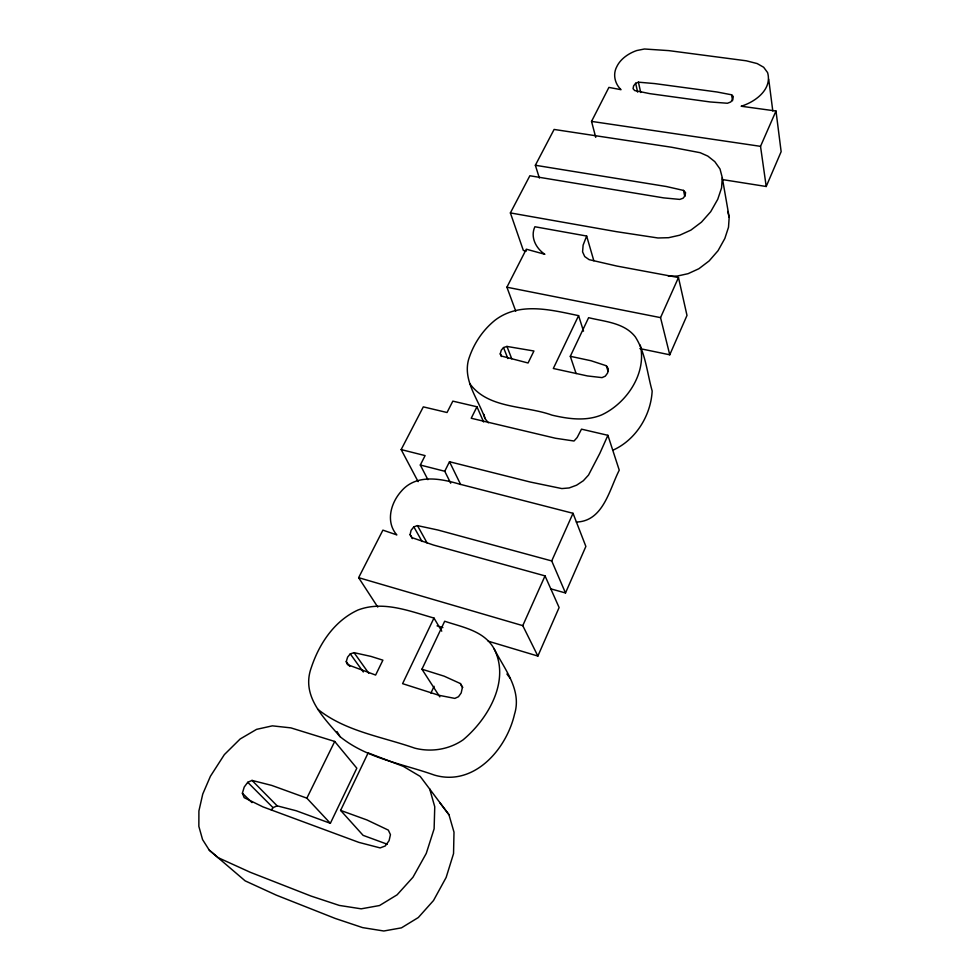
<?xml version="1.0" encoding="UTF-8"?>
<svg xmlns="http://www.w3.org/2000/svg" width="980" height="980" viewBox="0 0 980 980"><rect width="100%" height="100%" fill="white"/><g stroke="black" fill="none" stroke-linecap="round" stroke-linejoin="round"><path stroke-width="1.47" d="M539.355 178.017L535.35 165.265L554.104 129.446L671.471 147.221L700.173 152.696L707.83 156.102L714.812 161.651L720.018 169.001L722.297 177.76L729.181 217.266L728.508 227.25L724.833 238.495L718.046 250.696L709.128 260.937L698.863 268.74L688.083 273.677L677.266 276.066L668.409 276.25M722.297 177.76L721.574 187.878L717.752 199.283L710.708 211.692L701.484 222.129L690.888 230.116L679.753 235.188L668.605 237.699L657.972 237.981L616.187 231.623L510.384 212.917L529.862 175.751L663.705 197.887L679.765 199.406L683.048 198.242L685.118 195.718L685.559 192.57L683.526 190.426L666.437 186.531L535.35 165.265M412.347 538.62L410.093 534.651L411.073 530.351L413.842 526.836L417.48 525.623L437.901 530.009L551.716 560.94L565.497 592.961L550.772 588.845M595.73 137.347L591.54 121.398L608.899 87.404L621.026 89.682C614.803 83.729 612.598 74.223 616.873 66.517A30.809 21.046 -14.9 0 1 636.718 50.544L644.448 49L668.85 50.629L746.319 60.809L757.16 63.565L763.641 67.24L767.585 72.581C772.436 89.388 755.286 101.883 741.174 106.232L775.989 111.022L781.146 151.667L766.213 186.494L722.481 179.585M500.278 353.792L501.258 350.215L503.536 347.557L506.942 346.43L533.929 350.999L528.061 362.992L501.552 356.083L500.278 353.792L501.368 356.536M340.611 810.399L366.998 819.978L388.337 830.121L390.444 834.642L389.097 840.632L385.25 845.961L380.154 847.908L358.876 842.384L262.91 806.859L244.155 797.647L242.391 793.212L244.204 787.063L247.744 782.31L252.019 780.411L271.754 785.421L306.863 798.161L330.358 823.31L356.818 768.198L334.719 741.456L290.864 727.87L272.354 725.849L256.589 729.353L240.161 738.981L224.346 754.625L210.418 776.27L202.75 794.057L198.903 810.975L198.854 826.373L202.566 839.591L209.279 850.175L245.147 880.861L276.238 895.12L335.319 918.481L362.637 927.619L383.805 931L401.445 927.852L418.313 917.537L433.503 900.534L446.145 877.443L453.544 853.605L453.997 832.155L448.938 814.662L420.2 776.405L403.344 766.385L368.137 752.91L340.611 810.399L363.102 835.352L387.259 844.233M346.259 661.61L347.606 657.127L350.276 653.893L354.05 652.668L370.967 656.404L382.898 660.165L375.622 675.061L347.459 664.611L346.259 661.61L349.762 666.4M515.75 311.138L506.905 287.214L526.309 249.202L544.856 254.286C535.974 248.381 530.07 237.123 534.896 226.748L586.653 236.033L583.112 245.147L582.586 251.872L584.729 256.576L589.127 259.651L616.861 266.058L678.479 277.536L686.992 315.425L669.757 354.797L639.891 348.598M766.213 186.494L760.529 146.339L775.989 111.022M488.199 641.177L537.873 656.061L559.115 607.539L545.027 575.885L433.515 545.052L412.066 537.677L410.093 534.651M565.497 592.961L585.869 546.436L573.018 513.299L459.044 483.998C439.934 478.314 415.692 473.965 401.102 491.446C390.702 503.144 385.483 522.009 396.839 534.909L382.898 530.143L358.631 577.673L377.766 607.073M537.873 656.061L522.769 625.644L545.027 575.885M551.716 560.94L573.018 513.299M418.129 481.646L401.163 449.587L423.311 406.872L447.039 412.507L452.834 401.139L476.954 406.774L471.221 418.252L555.513 438.256L574.023 441.012L577.159 437.521L581.495 429.154L607.906 435.316L599.846 453.324L588.527 475.055L583.333 480.739L576.595 485.186L569.16 487.942L561.846 488.579L530.205 482.025L449.502 461.739L444.749 471.257L450.714 483.226M669.757 354.797L660.545 317.63L678.479 277.536M430.918 693.105L434.091 686.306M439.812 696.866L421.939 669.205L444.675 621.247C462.462 627.212 483.985 630.753 493.969 648.527C504.271 668.85 522.168 689.859 514.512 714.261C506.378 749.529 473.781 786.842 434.263 775.045C402.486 763.726 366.692 758.348 339.999 736.617C323.118 716.919 300.86 695.702 311.407 667.282C319.37 643.456 334.548 620.72 358.006 610.013C383.18 600.409 409.554 611.165 433.969 618.049L441.76 631.169M576.105 373.588L570.299 356.304L588.613 317.679C604.88 321.697 624.187 322.653 635.297 336.851C645.612 352.886 647.082 372.902 652.166 390.983C650.867 415.606 635.714 440.081 612.88 450.2M433.969 618.049L402.584 683.66L439.077 695.322L454.83 698.397L458.493 696.719L461.188 692.946L462.352 687.605L460.38 683.55L444.161 676.176L421.939 669.205M488.346 422.797L484.953 418.485C478.497 399.46 462.879 381.024 468.501 359.819C473.291 344.323 482.442 330.382 495.084 320.178C519.461 301.558 551.299 309.974 578.592 315.646L553.32 368.492L587.424 375.94L602.026 377.619L605.297 376.149L607.563 373.074L608.347 368.848L606.338 365.773L591.062 360.75L570.299 356.304M306.863 798.161L334.719 741.456M427.893 479.661L420.31 465.035L425.1 455.602L401.163 449.587M271.338 809.958L273.028 807.655L277.144 805.83L296.279 810.779L330.358 823.31M635.653 83.288L633.607 85.885L633.056 88.69L634.697 90.552L649.814 93.651L710.169 101.957L727.442 103.255L730.713 101.994L732.832 99.311L733.285 96.542L731.619 94.803L717.066 91.998L654.763 83.594L638.421 82.173L635.653 83.288L637.637 92.132M576.326 522.034C603.3 521.36 609.352 489.571 619.25 470.167L607.906 435.316M591.54 121.398L760.529 146.339M526.346 251.039L523.357 250.476L510.384 212.917M506.905 287.214L660.545 317.63M420.31 465.035L444.749 471.257M358.631 577.673L522.769 625.644M437.055 625.865L442.899 627.604M317.643 709.128C345.156 731.374 382.029 736.666 414.748 748.144C431.176 752.383 448.975 749.553 463.013 739.912C488.003 719.051 510.617 680.647 493.969 648.527M209.279 850.175L218.16 857.672L250.157 872.237L311.089 896.088L339.301 905.422L361.204 908.827L379.53 905.532L397.096 894.826L412.972 877.247L426.263 853.409L434.116 828.835L434.752 806.761L429.644 788.79M242.391 793.212L251.983 802.608M247.744 782.31L273.028 807.655M252.019 780.411L277.144 805.83M469.738 383.56C488.052 409.126 525.292 405.328 551.985 415.14C568.155 418.889 585.538 421.461 601.414 415.018C626.637 403.405 647.02 373.245 640.246 345.095M506.905 674.007L510.163 678.27M439.726 802.583L448.938 814.662M350.276 653.893L363.31 671.986M354.05 652.668L368.725 673.211M460.38 683.55L462.781 687.47M337.034 731.582L339.999 736.617M413.842 526.836L422.049 541.499M417.48 525.623L427.109 542.981M449.502 461.739L460.625 484.488M476.954 406.774L483.618 421.988M503.536 347.557L507.848 358.545M506.942 346.43L511.756 358.803M578.592 315.646L583.517 331.166M606.338 365.773L608.102 371.543M586.653 236.033L593.843 260.766M727.687 211.484L729.181 217.266M483.961 414.393L484.953 418.485M638.421 82.173L640.724 92.5M683.526 190.426L684.714 196.208M731.619 94.803L732.562 100.793M768.7 79.196L772.804 111.01"/></g></svg>
